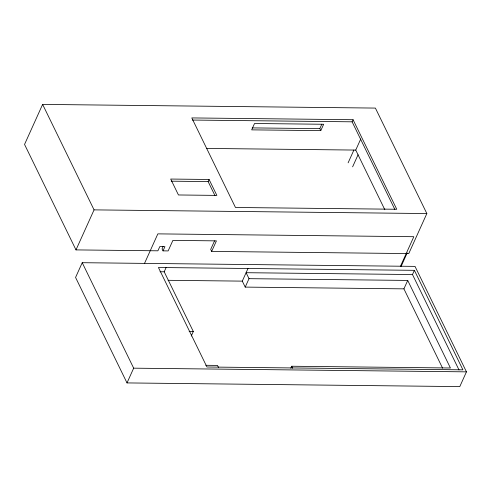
<?xml version="1.0" encoding="UTF-8"?>
<svg xmlns="http://www.w3.org/2000/svg" width="491" height="491" viewBox="0 0 491 491"><rect width="100%" height="100%" fill="white"/><g stroke="black" fill="none" stroke-linecap="round" stroke-linejoin="round"><path stroke-width="0.74" d="M42.625 104.399L24.55 144.428L75.988 249.901L157.906 250.809L159.808 246.592L164.927 246.654L163.024 250.864L168.143 250.919L172.9 240.387L216.421 240.872L211.664 251.404L408.77 253.583L426.845 213.554L375.4 108.081L42.625 104.399L94.063 209.872L75.988 249.901M82.23 262.697L75.571 277.446L127.009 382.919L459.791 386.601L466.45 371.853L415.012 266.38L82.23 262.697L133.669 368.17L127.009 382.919M144.489 263.458L157.85 233.869L413.821 236.705L400.46 266.294M163.141 246.47L162.055 248.876L163.024 250.864M191.263 336.034L193.313 331.499L164.197 271.793L166.099 267.583M214.929 195.516L208.135 181.584L209.086 179.479L170.69 179.055L178.454 194.97L216.85 195.4L209.086 179.479M214.555 240.854L210.694 249.416L211.664 251.404M442.587 368.146L403.915 288.855L245.205 287.1L242.296 281.128L247.998 268.491M245.205 287.1L249.011 278.673L246.101 272.701L412.489 274.543L459.011 369.932M320.783 130.631L323.655 124.266L254.541 123.499L251.668 129.863L320.783 130.631L319.813 128.642L321.826 124.186M394.782 209.307L352.115 121.817L353.066 119.712L191.797 117.926L235.471 207.478L396.746 209.264L353.066 119.712M348.113 162.834L353.864 150.093M384.84 209.737L355.742 150.074L360.719 139.045M352.612 166.842L358.062 154.775M290.838 368.182L291.715 366.237L450.425 367.992L407.72 280.429L249.011 278.673M401.141 266.343L407.192 252.939M403.915 288.855L407.72 280.429M412.489 274.543L414.392 270.332L158.421 267.497L206.95 366.998L462.921 369.833L414.392 270.332M192.374 120.049L352.115 121.817M252.214 127.893L319.813 128.642M206.453 148.423L355.742 150.074M171.242 181.173L208.135 181.584M94.063 209.872L426.845 213.554M160.005 271.75L164.197 271.793M168.045 280.306L242.296 281.128M189.127 331.45L193.313 331.499M205.79 365.286L217.495 365.414L218.464 367.403M133.669 368.17L466.45 371.853M291.715 366.237L292.685 368.225"/></g></svg>
